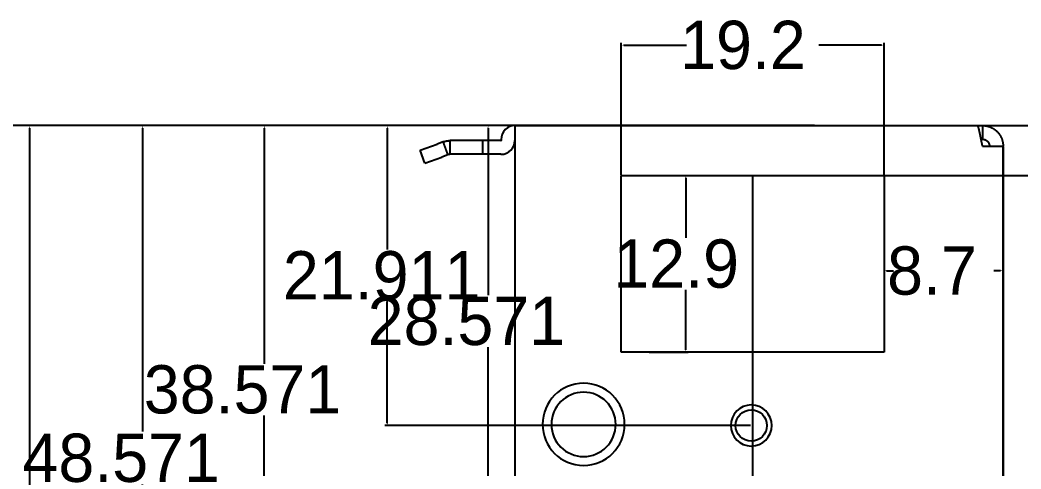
# Model space of a CAD drawing. Extents: x -85 to 179, y -3 to 224.
# Drawn here: x 48.7 to 121.9, y 191.6 to 224.4 of the extents above; entities that cross this region are included whole.
import ezdxf

# ---------------------------------------------------------------- set-up
doc = ezdxf.new("R2010")
doc.units = 0
doc.header["$LTSCALE"] = 25.4
doc.linetypes.add('KÖRPER', pattern=[0])
doc.layers.get('DEFPOINTS').update_dxf_attribs({"linetype": 'CONTINUOUS'})
doc.layers.add('2D_ANSICHT_1_DIMENSIONS_1', color=7, linetype='KÖRPER')
doc.layers.add('2D_ANSICHT_1_DRAWING_1', color=7, linetype='KÖRPER')
doc.dimstyles.get("Standard").update_dxf_attribs({"dimtxt": 0.18, "dimasz": 0.18, "dimexe": 0.18, "dimexo": 0.0625, "dimgap": 0.09, "dimtad": 0, "dimtih": 1, "dimtoh": 1, "dimzin": 0, "dimcen": 0.09, "dimazin": 3, "dimtfac": 1, "dimtofl": 0, "dimtmove": 0, "dimatfit": 3})

# ---------------------------------------------------------------- blocks, each defined once
blk = doc.blocks.new('*D1')
at = {"layer": '2D_ANSICHT_1_DIMENSIONS_1', "color": 0, "linetype": 'KÖRPER'}
for p, q in [((120.557, 215.141), (120.557, 88.837)), ((102.257, 212.991), (102.257, 88.837)), ((102.437, 89.017), (106.581, 89.017)), ((120.377, 89.017), (116.233, 89.017))]:
    blk.add_line(p, q, dxfattribs=at)
at = {"layer": '2D_ANSICHT_1_DIMENSIONS_1', "color": 0}
for points in [[(102.437, 89.047), (102.437, 88.987), (102.257, 89.017)], [(120.377, 88.987), (120.377, 89.047), (120.557, 89.017)]]:
    blk.add_solid(points, dxfattribs=at)
at = {"layer": 'DEFPOINTS', "color": 0}
for p in [(120.557, 215.203), (102.257, 213.053), (102.257, 89.017)]:
    blk.add_point(p, dxfattribs=at)
at = {"layer": '2D_ANSICHT_1_DIMENSIONS_1', "color": 0}
blk.add_text('18.3', height=3.5278, dxfattribs=at).set_placement((106.11, 87.271))
blk = doc.blocks.new('*D2')
at = {"layer": '2D_ANSICHT_1_DIMENSIONS_1', "color": 0, "linetype": 'KÖRPER'}
for p, q in [((92.657, 213.116), (92.657, 222.758)), ((92.837, 222.578), (97.431, 222.578)), ((111.677, 222.578), (107.083, 222.578)), ((111.857, 213.116), (111.857, 222.758))]:
    blk.add_line(p, q, dxfattribs=at)
at = {"layer": '2D_ANSICHT_1_DIMENSIONS_1', "color": 0}
for points in [[(92.837, 222.608), (92.837, 222.548), (92.657, 222.578)], [(111.677, 222.548), (111.677, 222.608), (111.857, 222.578)]]:
    blk.add_solid(points, dxfattribs=at)
at = {"layer": 'DEFPOINTS', "color": 0}
for p in [(111.857, 222.578), (92.657, 213.053), (111.857, 213.053)]:
    blk.add_point(p, dxfattribs=at)
at = {"layer": '2D_ANSICHT_1_DIMENSIONS_1', "color": 0}
blk.add_text('19.2', height=3.5278, dxfattribs=at).set_placement((96.96, 220.832))
blk = doc.blocks.new('*D3')
at = {"layer": '2D_ANSICHT_1_DIMENSIONS_1', "color": 0, "linetype": 'KÖRPER'}
for p, q in [((111.857, 210.23), (111.857, 205.917)), ((120.557, 210.23), (120.557, 205.917)), ((112.037, 206.097), (112.54, 206.097)), ((120.377, 206.097), (119.874, 206.097))]:
    blk.add_line(p, q, dxfattribs=at)
at = {"layer": '2D_ANSICHT_1_DIMENSIONS_1', "color": 0}
for points in [[(112.037, 206.127), (112.037, 206.067), (111.857, 206.097)], [(120.377, 206.067), (120.377, 206.127), (120.557, 206.097)]]:
    blk.add_solid(points, dxfattribs=at)
at = {"layer": 'DEFPOINTS', "color": 0}
for p in [(111.857, 210.293), (120.557, 210.293), (111.857, 206.097)]:
    blk.add_point(p, dxfattribs=at)
at = {"layer": '2D_ANSICHT_1_DIMENSIONS_1', "color": 0}
blk.add_text('8.7', height=3.5278, dxfattribs=at).set_placement((112.08, 204.351))
blk = doc.blocks.new('*D5')
at = {"layer": '2D_ANSICHT_1_DIMENSIONS_1', "color": 0, "linetype": 'KÖRPER'}
for p, q in [((108.969, 216.703), (136.953, 216.703)), ((136.773, 216.523), (136.773, 213.233)), ((99.31, 213.053), (136.953, 213.053)), ((136.773, 212.873), (136.593, 212.873)), ((136.773, 213.053), (136.773, 212.873))]:
    blk.add_line(p, q, dxfattribs=at)
at = {"layer": '2D_ANSICHT_1_DIMENSIONS_1', "color": 0}
for points in [[(136.803, 216.523), (136.743, 216.523), (136.773, 216.703)], [(136.743, 213.233), (136.803, 213.233), (136.773, 213.053)]]:
    blk.add_solid(points, dxfattribs=at)
at = {"layer": 'DEFPOINTS', "color": 0}
for p in [(108.907, 216.703), (99.247, 213.053), (136.773, 213.053)]:
    blk.add_point(p, dxfattribs=at)
at = {"layer": '2D_ANSICHT_1_DIMENSIONS_1', "color": 0}
blk.add_text('3.65', height=3.5278, dxfattribs=at).set_placement((125.295, 211.127))
blk = doc.blocks.new('*D6')
at = {"layer": '2D_ANSICHT_1_DIMENSIONS_1', "color": 0, "linetype": 'KÖRPER'}
for p, q in [((84.97, 216.703), (147.289, 216.703)), ((147.109, 216.523), (147.109, 199.309)), ((147.109, 178.313), (147.109, 195.527)), ((106.97, 178.133), (147.289, 178.133))]:
    blk.add_line(p, q, dxfattribs=at)
at = {"layer": '2D_ANSICHT_1_DIMENSIONS_1', "color": 0}
for points in [[(147.139, 216.523), (147.079, 216.523), (147.109, 216.703)], [(147.079, 178.313), (147.139, 178.313), (147.109, 178.133)]]:
    blk.add_solid(points, dxfattribs=at)
at = {"layer": 'DEFPOINTS', "color": 0}
for p in [(84.907, 216.703), (106.907, 178.133), (147.109, 178.133)]:
    blk.add_point(p, dxfattribs=at)
at = {"layer": '2D_ANSICHT_1_DIMENSIONS_1', "color": 0}
blk.add_text('38.571', height=3.5278, dxfattribs=at).set_placement((138.303, 195.672))
blk = doc.blocks.new('*D7')
at = {"layer": '2D_ANSICHT_1_DIMENSIONS_1', "color": 0, "linetype": 'KÖRPER'}
for p, q in [((113.614, 216.703), (156.095, 216.703)), ((155.915, 216.523), (155.915, 190.979)), ((155.915, 161.653), (155.915, 187.197)), ((102.32, 161.473), (156.095, 161.473))]:
    blk.add_line(p, q, dxfattribs=at)
at = {"layer": '2D_ANSICHT_1_DIMENSIONS_1', "color": 0}
for points in [[(155.945, 216.523), (155.885, 216.523), (155.915, 216.703)], [(155.885, 161.653), (155.945, 161.653), (155.915, 161.473)]]:
    blk.add_solid(points, dxfattribs=at)
at = {"layer": 'DEFPOINTS', "color": 0}
for p in [(113.552, 216.703), (102.257, 161.473), (155.915, 161.473)]:
    blk.add_point(p, dxfattribs=at)
at = {"layer": '2D_ANSICHT_1_DIMENSIONS_1', "color": 0}
blk.add_text('55.231', height=3.5278, dxfattribs=at).set_placement((147.115, 187.342))
blk = doc.blocks.new('*D8')
at = {"layer": '2D_ANSICHT_1_DIMENSIONS_1', "color": 0, "linetype": 'KÖRPER'}
for p, q in [((111.086, 216.703), (164.75, 216.703)), ((164.57, 216.523), (164.57, 184.319)), ((164.57, 148.333), (164.57, 180.537)), ((102.32, 148.153), (164.75, 148.153))]:
    blk.add_line(p, q, dxfattribs=at)
at = {"layer": '2D_ANSICHT_1_DIMENSIONS_1', "color": 0}
for points in [[(164.6, 216.523), (164.54, 216.523), (164.57, 216.703)], [(164.54, 148.333), (164.6, 148.333), (164.57, 148.153)]]:
    blk.add_solid(points, dxfattribs=at)
at = {"layer": 'DEFPOINTS', "color": 0}
for p in [(111.023, 216.703), (102.257, 148.153), (164.57, 148.153)]:
    blk.add_point(p, dxfattribs=at)
at = {"layer": '2D_ANSICHT_1_DIMENSIONS_1', "color": 0}
blk.add_text('68.55', height=3.5278, dxfattribs=at).set_placement((156.927, 180.682))
blk = doc.blocks.new('*D9')
at = {"layer": '2D_ANSICHT_1_DIMENSIONS_1', "color": 0, "linetype": 'KÖRPER'}
for p, q in [((111.086, 216.703), (175.01, 216.703)), ((174.83, 216.523), (174.83, 175.819)), ((174.83, 131.333), (174.83, 172.037)), ((102.32, 131.153), (175.01, 131.153))]:
    blk.add_line(p, q, dxfattribs=at)
at = {"layer": '2D_ANSICHT_1_DIMENSIONS_1', "color": 0}
for points in [[(174.86, 216.523), (174.8, 216.523), (174.83, 216.703)], [(174.8, 131.333), (174.86, 131.333), (174.83, 131.153)]]:
    blk.add_solid(points, dxfattribs=at)
at = {"layer": 'DEFPOINTS', "color": 0}
for p in [(111.023, 216.703), (102.257, 131.153), (174.83, 131.153)]:
    blk.add_point(p, dxfattribs=at)
at = {"layer": '2D_ANSICHT_1_DIMENSIONS_1', "color": 0}
blk.add_text('85.55', height=3.5278, dxfattribs=at).set_placement((167.187, 172.182))
blk = doc.blocks.new('*D10')
at = {"layer": '2D_ANSICHT_1_DIMENSIONS_1', "color": 0, "linetype": 'KÖRPER'}
for p, q in [((106.783, 216.703), (49.256, 216.703)), ((49.436, 216.523), (49.436, 169.141)), ((49.436, 117.976), (49.436, 165.359)), ((102.194, 117.796), (49.256, 117.796))]:
    blk.add_line(p, q, dxfattribs=at)
at = {"layer": '2D_ANSICHT_1_DIMENSIONS_1', "color": 0}
for points in [[(49.466, 216.523), (49.406, 216.523), (49.436, 216.703)], [(49.406, 117.976), (49.466, 117.976), (49.436, 117.796)]]:
    blk.add_solid(points, dxfattribs=at)
at = {"layer": 'DEFPOINTS', "color": 0}
for p in [(106.845, 216.703), (49.436, 117.796), (102.257, 117.796)]:
    blk.add_point(p, dxfattribs=at)
at = {"layer": '2D_ANSICHT_1_DIMENSIONS_1', "color": 0}
blk.add_text('98.907', height=3.5278, dxfattribs=at).set_placement((40.309, 165.504))
blk = doc.blocks.new('*D11')
at = {"layer": '2D_ANSICHT_1_DIMENSIONS_1', "color": 0, "linetype": 'KÖRPER'}
for p, q in [((88.111, 216.703), (82.751, 216.703)), ((82.931, 216.523), (82.931, 204.309)), ((82.931, 188.312), (82.931, 200.527)), ((88.569, 188.132), (82.751, 188.132))]:
    blk.add_line(p, q, dxfattribs=at)
at = {"layer": '2D_ANSICHT_1_DIMENSIONS_1', "color": 0}
for points in [[(82.961, 216.523), (82.901, 216.523), (82.931, 216.703)], [(82.901, 188.312), (82.961, 188.312), (82.931, 188.132)]]:
    blk.add_solid(points, dxfattribs=at)
at = {"layer": 'DEFPOINTS', "color": 0}
for p in [(88.174, 216.703), (82.931, 188.132), (88.632, 188.132)]:
    blk.add_point(p, dxfattribs=at)
at = {"layer": '2D_ANSICHT_1_DIMENSIONS_1', "color": 0}
blk.add_text('28.571', height=3.5278, dxfattribs=at).set_placement((74.131, 200.672))
blk = doc.blocks.new('*D12')
at = {"layer": '2D_ANSICHT_1_DIMENSIONS_1', "color": 0, "linetype": 'KÖRPER'}
for p, q in [((90.094, 216.703), (66.402, 216.703)), ((66.582, 216.523), (66.582, 199.309)), ((66.582, 178.312), (66.582, 195.527)), ((88.569, 178.132), (66.402, 178.132))]:
    blk.add_line(p, q, dxfattribs=at)
at = {"layer": '2D_ANSICHT_1_DIMENSIONS_1', "color": 0}
for points in [[(66.612, 216.523), (66.552, 216.523), (66.582, 216.703)], [(66.552, 178.312), (66.612, 178.312), (66.582, 178.132)]]:
    blk.add_solid(points, dxfattribs=at)
at = {"layer": 'DEFPOINTS', "color": 0}
for p in [(90.156, 216.703), (66.582, 178.132), (88.632, 178.132)]:
    blk.add_point(p, dxfattribs=at)
at = {"layer": '2D_ANSICHT_1_DIMENSIONS_1', "color": 0}
blk.add_text('38.571', height=3.5278, dxfattribs=at).set_placement((57.776, 195.672))
blk = doc.blocks.new('*D13')
at = {"layer": '2D_ANSICHT_1_DIMENSIONS_1', "color": 0, "linetype": 'KÖRPER'}
for p, q in [((93.484, 216.703), (57.512, 216.703)), ((57.692, 216.523), (57.692, 194.348)), ((57.692, 168.312), (57.692, 190.488)), ((90.069, 168.132), (57.512, 168.132))]:
    blk.add_line(p, q, dxfattribs=at)
at = {"layer": '2D_ANSICHT_1_DIMENSIONS_1', "color": 0}
for points in [[(57.722, 216.523), (57.662, 216.523), (57.692, 216.703)], [(57.662, 168.312), (57.722, 168.312), (57.692, 168.132)]]:
    blk.add_solid(points, dxfattribs=at)
at = {"layer": 'DEFPOINTS', "color": 0}
for p in [(93.546, 216.703), (57.692, 168.132), (90.132, 168.132)]:
    blk.add_point(p, dxfattribs=at)
at = {"layer": '2D_ANSICHT_1_DIMENSIONS_1', "color": 0}
blk.add_text('48.571', height=3.5278, dxfattribs=at).set_placement((48.913, 190.672))
blk = doc.blocks.new('*D14')
at = {"layer": '2D_ANSICHT_1_DIMENSIONS_1', "color": 0, "linetype": 'KÖRPER'}
for p, q in [((94.764, 216.703), (39.351, 216.703)), ((39.531, 216.523), (39.531, 162.93)), ((39.531, 105.476), (39.531, 159.07)), ((106.945, 105.296), (39.351, 105.296))]:
    blk.add_line(p, q, dxfattribs=at)
at = {"layer": '2D_ANSICHT_1_DIMENSIONS_1', "color": 0}
for points in [[(39.561, 216.523), (39.501, 216.523), (39.531, 216.703)], [(39.501, 105.476), (39.561, 105.476), (39.531, 105.296)]]:
    blk.add_solid(points, dxfattribs=at)
at = {"layer": 'DEFPOINTS', "color": 0}
for p in [(94.827, 216.703), (39.531, 105.296), (107.007, 105.296)]:
    blk.add_point(p, dxfattribs=at)
at = {"layer": '2D_ANSICHT_1_DIMENSIONS_1', "color": 0}
blk.add_text('111.407', height=3.5278, dxfattribs=at).set_placement((30.398, 159.254))
blk = doc.blocks.new('*D15')
at = {"layer": '2D_ANSICHT_1_DIMENSIONS_1', "color": 0, "linetype": 'KÖRPER'}
for p, q in [((96.924, 216.703), (28.751, 216.703)), ((28.931, 216.523), (28.931, 156.646)), ((28.931, 92.986), (28.931, 152.864)), ((103.694, 92.806), (28.751, 92.806))]:
    blk.add_line(p, q, dxfattribs=at)
at = {"layer": '2D_ANSICHT_1_DIMENSIONS_1', "color": 0}
for points in [[(28.961, 216.523), (28.901, 216.523), (28.931, 216.703)], [(28.901, 92.986), (28.961, 92.986), (28.931, 92.806)]]:
    blk.add_solid(points, dxfattribs=at)
at = {"layer": 'DEFPOINTS', "color": 0}
for p in [(96.986, 216.703), (28.931, 92.806), (103.757, 92.806)]:
    blk.add_point(p, dxfattribs=at)
at = {"layer": '2D_ANSICHT_1_DIMENSIONS_1', "color": 0}
blk.add_text('123.897', height=3.5278, dxfattribs=at).set_placement((18.33, 153.009))
blk = doc.blocks.new('*D20')
at = {"layer": '2D_ANSICHT_1_DIMENSIONS_1', "color": 0, "linetype": 'KÖRPER'}
for p, q in [((98.941, 216.703), (75.385, 216.703)), ((75.565, 216.523), (75.565, 207.639)), ((75.565, 194.973), (75.565, 203.857)), ((102.095, 194.793), (75.385, 194.793))]:
    blk.add_line(p, q, dxfattribs=at)
at = {"layer": '2D_ANSICHT_1_DIMENSIONS_1', "color": 0}
for points in [[(75.595, 216.523), (75.535, 216.523), (75.565, 216.703)], [(75.535, 194.973), (75.595, 194.973), (75.565, 194.793)]]:
    blk.add_solid(points, dxfattribs=at)
at = {"layer": 'DEFPOINTS', "color": 0}
for p in [(99.003, 216.703), (75.565, 194.793), (102.157, 194.793)]:
    blk.add_point(p, dxfattribs=at)
at = {"layer": '2D_ANSICHT_1_DIMENSIONS_1', "color": 0}
blk.add_text('21.911', height=3.5278, dxfattribs=at).set_placement((67.94, 204.002))
blk = doc.blocks.new('*D21')
at = {"layer": '2D_ANSICHT_1_DIMENSIONS_1', "color": 0, "linetype": 'KÖRPER'}
for p, q in [((94.702, 213.053), (97.556, 213.053)), ((97.376, 212.873), (97.376, 208.494)), ((97.376, 200.333), (97.376, 204.712)), ((94.702, 200.153), (97.556, 200.153))]:
    blk.add_line(p, q, dxfattribs=at)
at = {"layer": '2D_ANSICHT_1_DIMENSIONS_1', "color": 0}
for points in [[(97.406, 212.873), (97.346, 212.873), (97.376, 213.053)], [(97.346, 200.333), (97.406, 200.333), (97.376, 200.153)]]:
    blk.add_solid(points, dxfattribs=at)
at = {"layer": 'DEFPOINTS', "color": 0}
for p in [(94.639, 213.053), (94.639, 200.153), (97.376, 200.153)]:
    blk.add_point(p, dxfattribs=at)
at = {"layer": '2D_ANSICHT_1_DIMENSIONS_1', "color": 0}
blk.add_text('12.9', height=3.5278, dxfattribs=at).set_placement((92.079, 204.857))

msp = doc.modelspace()

# ---------------------------------------------------------------- linework, layer by layer
at = {"layer": '2D_ANSICHT_1_DRAWING_1', "color": 251, "linetype": 'KÖRPER'}
for p, q in [((84.907, 215.203), (84.907, 216.703)), ((84.907, 216.703), (118.703, 216.703)), ((118.703, 216.703), (119.057, 216.703)), ((119.057, 216.703), (119.057, 215.703)), ((77.962, 214.896), (79.199, 215.346)), ((79.658, 215.513), (79.199, 215.346)), ((82.516, 215.603), (80.171, 215.603)), ((83.867, 215.603), (82.516, 215.603)), ((82.516, 215.603), (82.516, 214.603)), ((83.887, 215.683), (83.887, 215.623)), ((84.887, 215.683), (84.887, 215.623)), ((84.907, 183.503), (84.907, 215.203)), ((118.95, 215.703), (119.057, 215.703)), ((119.057, 215.203), (120.557, 215.203)), ((120.557, 85.653), (120.557, 215.203)), ((78.304, 213.956), (77.962, 214.896)), ((78.304, 213.956), (79.541, 214.406)), ((80, 214.573), (79.541, 214.406)), ((82.516, 214.603), (80.171, 214.603)), ((83.867, 214.603), (82.516, 214.603)), ((92.657, 200.153), (92.657, 213.053)), ((92.657, 213.053), (111.857, 213.053)), ((111.857, 213.053), (111.857, 200.153)), ((111.857, 200.153), (92.657, 200.153))]:
    msp.add_line(p, q, dxfattribs=at)
for points in [[(119.057, 215.203), (119.054, 215.219), (119.05, 215.235), (119.047, 215.251), (119.043, 215.266), (119.04, 215.282), (119.036, 215.298), (119.033, 215.313), (119.029, 215.329), (119.026, 215.345), (119.023, 215.361), (119.019, 215.376), (119.016, 215.392), (119.012, 215.408), (119.009, 215.424), (119.006, 215.439), (119.002, 215.455), (118.999, 215.471), (118.996, 215.487), (118.992, 215.502), (118.989, 215.518), (118.986, 215.534), (118.982, 215.55), (118.979, 215.565), (118.976, 215.581), (118.972, 215.597), (118.969, 215.613), (118.966, 215.628), (118.963, 215.644), (118.959, 215.66), (118.956, 215.676), (118.953, 215.691), (118.95, 215.707), (118.946, 215.723), (118.943, 215.739), (118.94, 215.755), (118.937, 215.77), (118.933, 215.786), (118.93, 215.802), (118.927, 215.818), (118.924, 215.833), (118.92, 215.849), (118.917, 215.865), (118.914, 215.881), (118.911, 215.896), (118.907, 215.912), (118.904, 215.928), (118.901, 215.944), (118.898, 215.96), (118.894, 215.975), (118.891, 215.991), (118.888, 216.007), (118.884, 216.023), (118.881, 216.038), (118.878, 216.054), (118.875, 216.07), (118.871, 216.086), (118.868, 216.101), (118.865, 216.117), (118.861, 216.133), (118.858, 216.149), (118.855, 216.164), (118.851, 216.18), (118.848, 216.196), (118.845, 216.212), (118.841, 216.227), (118.838, 216.243), (118.835, 216.259), (118.831, 216.275), (118.828, 216.29), (118.824, 216.306), (118.821, 216.322), (118.817, 216.338), (118.814, 216.353), (118.81, 216.369), (118.806, 216.385), (118.803, 216.4), (118.799, 216.416), (118.796, 216.432), (118.792, 216.447), (118.788, 216.463), (118.784, 216.478), (118.78, 216.494), (118.776, 216.51), (118.772, 216.525), (118.768, 216.541), (118.764, 216.556), (118.76, 216.572), (118.755, 216.588), (118.751, 216.604), (118.746, 216.619), (118.741, 216.634), (118.736, 216.648), (118.73, 216.663), (118.724, 216.678), (118.716, 216.694), (118.703, 216.703)], [(119.057, 216.703), (119.082, 216.703), (119.106, 216.703), (119.131, 216.702), (119.155, 216.7), (119.18, 216.698), (119.204, 216.696), (119.228, 216.694), (119.253, 216.691), (119.277, 216.687), (119.301, 216.683), (119.326, 216.679), (119.35, 216.675), (119.374, 216.67), (119.398, 216.664), (119.421, 216.658), (119.445, 216.652), (119.469, 216.646), (119.492, 216.639), (119.516, 216.632), (119.539, 216.624), (119.562, 216.616), (119.585, 216.607), (119.608, 216.598), (119.631, 216.589), (119.654, 216.58), (119.676, 216.57), (119.698, 216.559), (119.72, 216.549), (119.742, 216.538), (119.764, 216.526), (119.786, 216.515), (119.807, 216.502), (119.828, 216.49), (119.849, 216.477), (119.87, 216.464), (119.89, 216.451), (119.911, 216.437), (119.931, 216.423), (119.951, 216.408), (119.97, 216.393), (119.99, 216.378), (120.009, 216.363), (120.027, 216.347), (120.046, 216.331), (120.064, 216.315), (120.082, 216.298), (120.1, 216.281), (120.118, 216.264), (120.135, 216.247), (120.152, 216.229), (120.168, 216.211), (120.185, 216.192), (120.201, 216.174), (120.217, 216.155), (120.232, 216.136), (120.247, 216.117), (120.262, 216.097), (120.276, 216.077), (120.29, 216.057), (120.304, 216.037), (120.318, 216.016), (120.331, 215.995), (120.344, 215.975), (120.356, 215.953), (120.368, 215.932), (120.38, 215.91), (120.391, 215.889), (120.402, 215.867), (120.413, 215.845), (120.423, 215.822), (120.433, 215.8), (120.443, 215.777), (120.452, 215.755), (120.461, 215.732), (120.469, 215.709), (120.477, 215.686), (120.485, 215.662), (120.492, 215.639), (120.499, 215.615), (120.506, 215.592), (120.512, 215.568), (120.518, 215.544), (120.523, 215.52), (120.528, 215.496), (120.533, 215.472), (120.537, 215.448), (120.541, 215.423), (120.544, 215.399), (120.547, 215.375), (120.55, 215.35), (120.552, 215.326), (120.554, 215.301), (120.555, 215.277), (120.556, 215.252), (120.557, 215.228), (120.557, 215.203)], [(79.658, 215.513), (79.664, 215.515), (79.669, 215.517), (79.674, 215.518), (79.679, 215.52), (79.684, 215.522), (79.689, 215.524), (79.694, 215.526), (79.7, 215.527), (79.705, 215.529), (79.71, 215.531), (79.715, 215.532), (79.72, 215.534), (79.726, 215.536), (79.731, 215.537), (79.736, 215.539), (79.741, 215.54), (79.746, 215.542), (79.752, 215.543), (79.757, 215.545), (79.762, 215.546), (79.767, 215.548), (79.773, 215.549), (79.778, 215.551), (79.783, 215.552), (79.789, 215.554), (79.794, 215.555), (79.799, 215.556), (79.804, 215.558), (79.81, 215.559), (79.815, 215.56), (79.82, 215.562), (79.826, 215.563), (79.831, 215.564), (79.836, 215.565), (79.841, 215.567), (79.847, 215.568), (79.852, 215.569), (79.857, 215.57), (79.863, 215.571), (79.868, 215.572), (79.873, 215.573), (79.879, 215.575), (79.884, 215.576), (79.89, 215.577), (79.895, 215.578), (79.9, 215.579), (79.906, 215.58), (79.911, 215.581), (79.916, 215.581), (79.922, 215.582), (79.927, 215.583), (79.933, 215.584), (79.938, 215.585), (79.943, 215.586), (79.949, 215.587), (79.954, 215.588), (79.959, 215.588), (79.965, 215.589), (79.97, 215.59), (79.976, 215.591), (79.981, 215.591), (79.986, 215.592), (79.992, 215.593), (79.997, 215.593), (80.003, 215.594), (80.008, 215.594), (80.014, 215.595), (80.019, 215.596), (80.024, 215.596), (80.03, 215.597), (80.035, 215.597), (80.041, 215.598), (80.046, 215.598), (80.052, 215.599), (80.057, 215.599), (80.062, 215.599), (80.068, 215.6), (80.073, 215.6), (80.079, 215.601), (80.084, 215.601), (80.09, 215.601), (80.095, 215.601), (80.101, 215.602), (80.106, 215.602), (80.111, 215.602), (80.117, 215.602), (80.122, 215.603), (80.128, 215.603), (80.133, 215.603), (80.139, 215.603), (80.144, 215.603), (80.15, 215.603), (80.155, 215.603), (80.161, 215.603), (80.166, 215.603), (80.171, 215.603)], [(119.057, 215.703), (119.065, 215.703), (119.073, 215.703), (119.082, 215.703), (119.09, 215.702), (119.098, 215.702), (119.106, 215.701), (119.114, 215.7), (119.122, 215.699), (119.13, 215.698), (119.138, 215.697), (119.147, 215.695), (119.155, 215.694), (119.163, 215.692), (119.171, 215.69), (119.179, 215.688), (119.186, 215.686), (119.194, 215.684), (119.202, 215.682), (119.21, 215.679), (119.218, 215.677), (119.225, 215.674), (119.233, 215.671), (119.241, 215.668), (119.248, 215.665), (119.256, 215.662), (119.263, 215.659), (119.271, 215.655), (119.278, 215.652), (119.285, 215.648), (119.293, 215.644), (119.3, 215.64), (119.307, 215.636), (119.314, 215.632), (119.321, 215.628), (119.328, 215.624), (119.335, 215.619), (119.342, 215.615), (119.348, 215.61), (119.355, 215.605), (119.361, 215.6), (119.368, 215.595), (119.374, 215.59), (119.381, 215.585), (119.387, 215.579), (119.393, 215.574), (119.399, 215.568), (119.405, 215.563), (119.411, 215.557), (119.416, 215.551), (119.422, 215.545), (119.428, 215.539), (119.433, 215.533), (119.438, 215.527), (119.444, 215.521), (119.449, 215.514), (119.454, 215.508), (119.459, 215.501), (119.463, 215.495), (119.468, 215.488), (119.473, 215.481), (119.477, 215.474), (119.482, 215.467), (119.486, 215.46), (119.49, 215.453), (119.494, 215.446), (119.498, 215.439), (119.502, 215.432), (119.505, 215.425), (119.509, 215.417), (119.512, 215.41), (119.516, 215.402), (119.519, 215.395), (119.522, 215.387), (119.525, 215.38), (119.528, 215.372), (119.531, 215.364), (119.533, 215.356), (119.536, 215.349), (119.538, 215.341), (119.54, 215.333), (119.542, 215.325), (119.544, 215.317), (119.546, 215.309), (119.547, 215.301), (119.549, 215.293), (119.55, 215.285), (119.552, 215.277), (119.553, 215.269), (119.554, 215.261), (119.555, 215.252), (119.555, 215.244), (119.556, 215.236), (119.556, 215.228), (119.557, 215.22), (119.557, 215.212), (119.557, 215.203)], [(80.171, 214.603), (80.168, 214.603), (80.165, 214.603), (80.162, 214.603), (80.159, 214.603), (80.156, 214.603), (80.153, 214.603), (80.15, 214.603), (80.147, 214.603), (80.143, 214.603), (80.14, 214.602), (80.137, 214.602), (80.134, 214.602), (80.131, 214.602), (80.128, 214.602), (80.125, 214.601), (80.122, 214.601), (80.119, 214.601), (80.115, 214.6), (80.112, 214.6), (80.109, 214.6), (80.106, 214.599), (80.103, 214.599), (80.1, 214.598), (80.097, 214.598), (80.094, 214.597), (80.091, 214.597), (80.088, 214.596), (80.085, 214.596), (80.082, 214.595), (80.079, 214.595), (80.075, 214.594), (80.072, 214.593), (80.069, 214.593), (80.066, 214.592), (80.063, 214.592), (80.06, 214.591), (80.057, 214.59), (80.054, 214.589), (80.051, 214.589), (80.048, 214.588), (80.045, 214.587), (80.042, 214.586), (80.039, 214.586), (80.036, 214.585), (80.033, 214.584), (80.03, 214.583), (80.027, 214.582), (80.024, 214.581), (80.021, 214.58), (80.018, 214.579), (80.015, 214.578), (80.012, 214.577), (80.009, 214.576), (80.006, 214.575), (80.003, 214.574), (80, 214.573)]]:
    msp.add_lwpolyline(points, dxfattribs=at)
for points in [[(80, 214.573, 0), (79.997, 214.583, 0), (79.993, 214.593, 0), (79.99, 214.603, 0), (79.986, 214.612, 0), (79.983, 214.622, 0), (79.979, 214.632, 0), (79.976, 214.642, 0), (79.972, 214.652, 0), (79.968, 214.661, 0), (79.965, 214.671, 0), (79.961, 214.681, 0), (79.958, 214.691, 0), (79.954, 214.701, 0), (79.951, 214.71, 0), (79.947, 214.72, 0), (79.943, 214.73, 0), (79.94, 214.74, 0), (79.936, 214.749, 0), (79.933, 214.759, 0), (79.929, 214.769, 0), (79.926, 214.779, 0), (79.922, 214.789, 0), (79.919, 214.798, 0), (79.915, 214.808, 0), (79.911, 214.818, 0), (79.908, 214.828, 0), (79.904, 214.838, 0), (79.901, 214.847, 0), (79.897, 214.857, 0), (79.894, 214.867, 0), (79.89, 214.877, 0), (79.886, 214.886, 0), (79.883, 214.896, 0), (79.879, 214.906, 0), (79.876, 214.916, 0), (79.872, 214.926, 0), (79.869, 214.935, 0), (79.865, 214.945, 0), (79.861, 214.955, 0), (79.858, 214.965, 0), (79.854, 214.975, 0), (79.851, 214.984, 0), (79.847, 214.994, 0), (79.844, 215.004, 0), (79.84, 215.014, 0), (79.837, 215.024, 0), (79.833, 215.033, 0), (79.829, 215.043, 0), (79.826, 215.053, 0), (79.822, 215.063, 0), (79.819, 215.072, 0), (79.815, 215.082, 0), (79.812, 215.092, 0), (79.808, 215.102, 0), (79.804, 215.112, 0), (79.801, 215.121, 0), (79.797, 215.131, 0), (79.794, 215.141, 0), (79.79, 215.151, 0), (79.787, 215.161, 0), (79.783, 215.17, 0), (79.78, 215.18, 0), (79.776, 215.19, 0), (79.772, 215.2, 0), (79.769, 215.21, 0), (79.765, 215.219, 0), (79.762, 215.229, 0), (79.758, 215.239, 0), (79.755, 215.249, 0), (79.751, 215.258, 0), (79.747, 215.268, 0), (79.744, 215.278, 0), (79.74, 215.288, 0), (79.737, 215.298, 0), (79.733, 215.307, 0), (79.73, 215.317, 0), (79.726, 215.327, 0), (79.723, 215.337, 0), (79.719, 215.347, 0), (79.715, 215.356, 0), (79.712, 215.366, 0), (79.708, 215.376, 0), (79.705, 215.386, 0), (79.701, 215.395, 0), (79.698, 215.405, 0), (79.694, 215.415, 0), (79.69, 215.425, 0), (79.687, 215.435, 0), (79.683, 215.444, 0), (79.68, 215.454, 0), (79.676, 215.464, 0), (79.673, 215.474, 0), (79.669, 215.484, 0), (79.666, 215.493, 0), (79.662, 215.503, 0), (79.658, 215.513, 0)], [(80.171, 214.603, 0), (80.171, 214.614, 0), (80.171, 214.624, 0), (80.171, 214.635, 0), (80.171, 214.645, 0), (80.171, 214.655, 0), (80.171, 214.666, 0), (80.171, 214.676, 0), (80.171, 214.687, 0), (80.171, 214.697, 0), (80.171, 214.708, 0), (80.171, 214.718, 0), (80.171, 214.728, 0), (80.171, 214.739, 0), (80.171, 214.749, 0), (80.171, 214.76, 0), (80.171, 214.77, 0), (80.171, 214.78, 0), (80.171, 214.791, 0), (80.171, 214.801, 0), (80.171, 214.812, 0), (80.171, 214.822, 0), (80.171, 214.833, 0), (80.171, 214.843, 0), (80.171, 214.853, 0), (80.171, 214.864, 0), (80.171, 214.874, 0), (80.171, 214.885, 0), (80.171, 214.895, 0), (80.171, 214.905, 0), (80.171, 214.916, 0), (80.171, 214.926, 0), (80.171, 214.937, 0), (80.171, 214.947, 0), (80.171, 214.958, 0), (80.171, 214.968, 0), (80.171, 214.978, 0), (80.171, 214.989, 0), (80.171, 214.999, 0), (80.171, 215.01, 0), (80.171, 215.02, 0), (80.171, 215.03, 0), (80.171, 215.041, 0), (80.171, 215.051, 0), (80.171, 215.062, 0), (80.171, 215.072, 0), (80.171, 215.083, 0), (80.171, 215.093, 0), (80.171, 215.103, 0), (80.171, 215.114, 0), (80.171, 215.124, 0), (80.171, 215.135, 0), (80.171, 215.145, 0), (80.171, 215.155, 0), (80.171, 215.166, 0), (80.171, 215.176, 0), (80.171, 215.187, 0), (80.171, 215.197, 0), (80.171, 215.208, 0), (80.171, 215.218, 0), (80.171, 215.228, 0), (80.171, 215.239, 0), (80.171, 215.249, 0), (80.171, 215.26, 0), (80.171, 215.27, 0), (80.171, 215.28, 0), (80.171, 215.291, 0), (80.171, 215.301, 0), (80.171, 215.312, 0), (80.171, 215.322, 0), (80.171, 215.333, 0), (80.171, 215.343, 0), (80.171, 215.353, 0), (80.171, 215.364, 0), (80.171, 215.374, 0), (80.171, 215.385, 0), (80.171, 215.395, 0), (80.171, 215.405, 0), (80.171, 215.416, 0), (80.171, 215.426, 0), (80.171, 215.437, 0), (80.171, 215.447, 0), (80.171, 215.458, 0), (80.171, 215.468, 0), (80.171, 215.478, 0), (80.171, 215.489, 0), (80.171, 215.499, 0), (80.171, 215.51, 0), (80.171, 215.52, 0), (80.171, 215.53, 0), (80.171, 215.541, 0), (80.171, 215.551, 0), (80.171, 215.562, 0), (80.171, 215.572, 0), (80.171, 215.583, 0), (80.171, 215.593, 0), (80.171, 215.603, 0)]]:
    msp.add_polyline3d(points, dxfattribs=at)
msp.add_circle((102.157, 194.793), 1.144, dxfattribs=at)
for centre, radius, start, end in [((84.907, 215.683), 1.02, 90, 180), ((83.867, 215.623), 0.02, 270, 0), ((83.867, 215.623), 1.02, 270, 0), ((84.907, 215.683), 0.02, 90, 180), ((89.907, 194.878), 3, 90, 270), ((89.907, 194.878), 3, 270, 90), ((89.907, 194.878), 2.35, 90, 270), ((89.907, 194.878), 2.35, 270, 90), ((102.157, 194.793), 1.5, 0, 180), ((102.157, 194.793), 1.5, 180, 0)]:
    msp.add_arc(centre, radius, start, end, dxfattribs=at)

# ---------------------------------------------------------------- dimensions: what is measured, and where the dimension line sits
at = {"layer": '2D_ANSICHT_1_DIMENSIONS_1', "color": 18, "linetype": 'KÖRPER'}
for base, p1, p2, text, picture, middle in [((111.857, 222.578), (92.657, 213.053), (111.857, 213.053), '19.2', '*D2', (102.257, 222.578)), ((102.257, 89.017), (120.557, 215.203), (102.257, 213.053), '18.3', '*D1', (111.407, 89.017)), ((111.857, 206.097), (120.557, 210.293), (111.857, 210.293), '8.7', '*D3', (116.207, 206.097))]:
    dim = msp.add_linear_dim(base=base, p1=p1, p2=p2, text=text, dimstyle='STANDARD', override={"dimtxt": 3.527778}, dxfattribs=at)
    dim.commit()
    dim.dimension.update_dxf_attribs({"geometry": picture, "text_midpoint": middle})
for base, p1, p2, text, picture, middle in [((28.931, 92.806), (96.986, 216.703), (103.757, 92.806), '123.897', '*D15', (28.931, 154.755)), ((39.531, 105.296), (94.827, 216.703), (107.007, 105.296), '111.407', '*D14', (39.531, 161)), ((49.436, 117.796), (106.845, 216.703), (102.257, 117.796), '98.907', '*D10', (49.436, 167.25)), ((57.692, 168.132), (93.546, 216.703), (90.132, 168.132), '48.571', '*D13', (57.692, 192.418)), ((66.582, 178.132), (90.156, 216.703), (88.632, 178.132), '38.571', '*D12', (66.582, 197.418)), ((75.565, 194.793), (99.003, 216.703), (102.157, 194.793), '21.911', '*D20', (75.565, 205.748)), ((82.931, 188.132), (88.174, 216.703), (88.632, 188.132), '28.571', '*D11', (82.931, 202.418)), ((147.109, 178.133), (84.907, 216.703), (106.907, 178.133), '38.571', '*D6', (147.109, 197.418)), ((136.773, 213.053), (108.907, 216.703), (99.247, 213.053), '3.65', '*D5', (131.179, 212.873)), ((155.915, 161.473), (113.552, 216.703), (102.257, 161.473), '55.231', '*D7', (155.915, 189.088)), ((164.57, 148.153), (111.023, 216.703), (102.257, 148.153), '68.55', '*D8', (164.57, 182.428)), ((174.83, 131.153), (111.023, 216.703), (102.257, 131.153), '85.55', '*D9', (174.83, 173.928)), ((97.376, 200.153), (94.639, 213.053), (94.639, 200.153), '12.9', '*D21', (97.376, 206.603))]:
    dim = msp.add_linear_dim(base=base, p1=p1, p2=p2, angle=90, text=text, dimstyle='STANDARD', override={"dimtxt": 3.527778}, dxfattribs=at)
    dim.commit()
    dim.dimension.update_dxf_attribs({"geometry": picture, "text_midpoint": middle})

doc.saveas('drawing.dxf')
